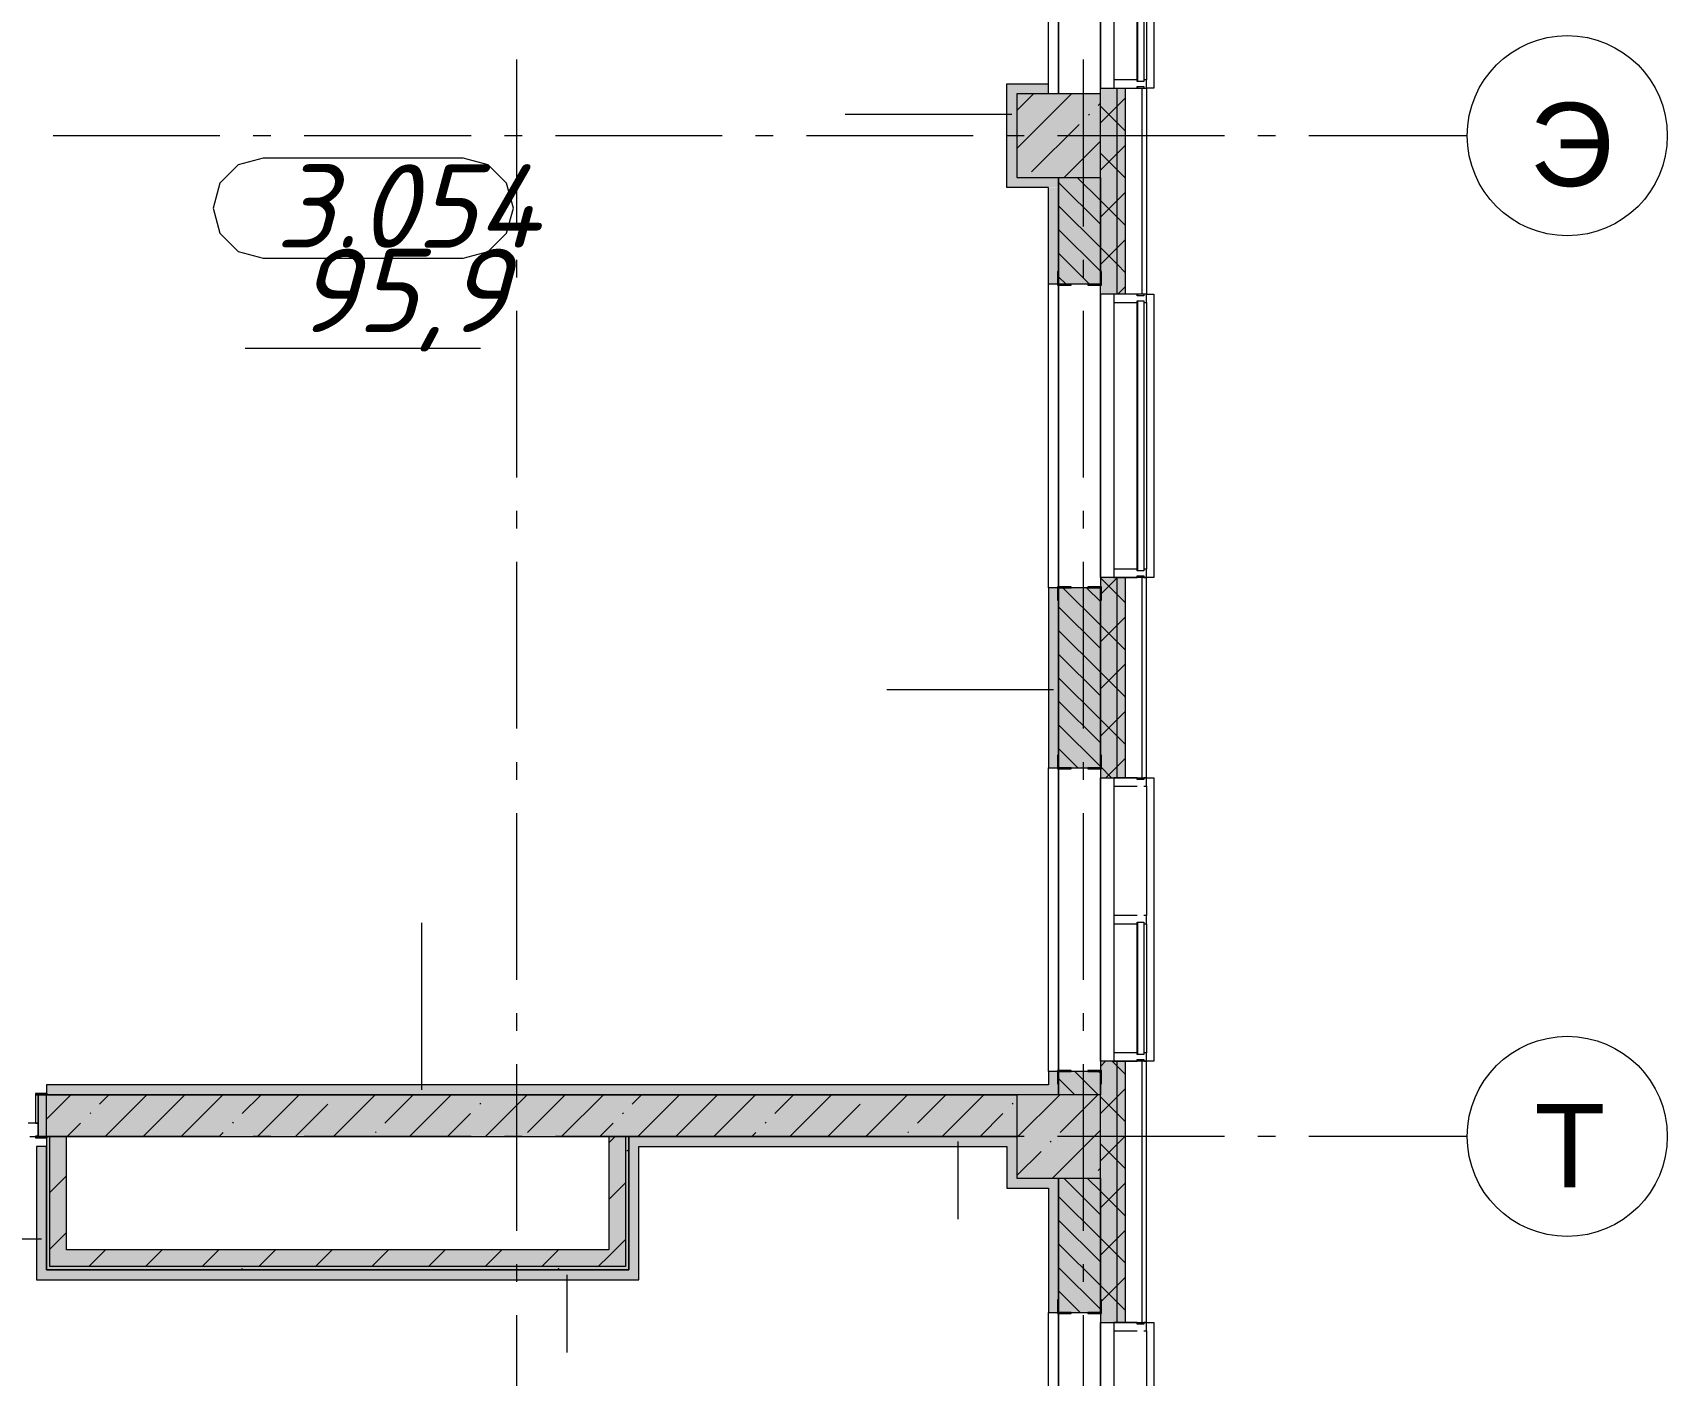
# Model space of a CAD drawing. Header units: millimetres. Extents: x -537608 to 253996, y -217170 to 186033.
# Drawn here: x -297379 to -287576, y 124389 to 132439 of the extents above; entities that cross this region are included whole.
import ezdxf

# ---------------------------------------------------------------- set-up
doc = ezdxf.new("R2010")
doc.units = ezdxf.units.MM
doc.layers.add('PDF _Геометрия', color=7, linetype='Continuous')
doc.layers.add('PDF _Текст', color=7, linetype='Continuous')
doc.layers.add('PDF _Сплошная заливка', color=7, linetype='Continuous', true_color=0xffffff)
doc.styles.add('PDF ArialMT', font='arial.ttf')
doc.styles.add('PDF ISOCPEUR Italic', font='isocpeui.ttf')

msp = doc.modelspace()

# ---------------------------------------------------------------- hatches: boundary and pattern name
at = {"layer": 'PDF _Сплошная заливка', "transparency": 33554559}
h = msp.add_hatch(color=256, dxfattribs=at)
h.paths.add_polyline_path([(-290880.9044, 102821.2653), (-290876.1851, 102821.2653), (-290876.1851, 105371.2644), (-290976.1855, 105371.2644), (-290976.1855, 102821.2653)], flags=0)
h.paths.add_polyline_path([(-290876.1851, 107071.2645), (-290876.1851, 108346.2629), (-290976.1855, 108346.2629), (-290976.1855, 107071.2645), (-290880.9044, 107071.2645)], flags=0)
h.paths.add_polyline_path([(-290880.9044, 110046.263), (-290876.1851, 110046.263), (-290876.1851, 111246.2633), (-290976.1855, 111246.2633), (-290976.1855, 110046.263)], flags=0)
h.paths.add_polyline_path([(-290976.1855, 112946.2634), (-290876.1851, 112946.2634), (-290876.1851, 114106.2618), (-290976.1855, 114106.2618), (-290976.1855, 113815.6067)], flags=0)
h.paths.add_polyline_path([(-290876.1851, 115806.2619), (-290876.1851, 117006.2623), (-290976.1855, 117006.2623), (-290976.1855, 115806.2619), (-290880.9044, 115806.2619)], flags=0)
h.paths.add_polyline_path([(-290976.1855, 118706.2601), (-290876.1851, 118706.2601), (-290876.1851, 120106.2612), (-290976.1855, 120106.2612), (-290976.1855, 119479.1985)], flags=0)
h.paths.add_polyline_path([(-290976.1855, 121806.2613), (-290876.1851, 121806.2613), (-290876.1851, 123006.2594), (-290976.1855, 123006.2594), (-290976.1855, 122310.9954)], flags=0)
h.paths.add_polyline_path([(-290876.1851, 124706.2596), (-290876.1851, 126271.2592), (-290976.1855, 126271.2592), (-290976.1855, 124706.2596), (-290880.9044, 124706.2596)], flags=0)
h.paths.add_polyline_path([(-290976.1855, 127971.2598), (-290876.1851, 127974.5862), (-290876.1851, 129171.2591), (-290976.1855, 129171.2591), (-290976.1855, 127974.5862)], flags=0)
h.paths.add_polyline_path([(-290976.1855, 130871.2595), (-290876.1851, 130871.2595), (-290876.1851, 132106.259), (-290976.1855, 132106.259), (-290976.1855, 131514.331)], flags=0)
h.paths.add_polyline_path([(-290876.1851, 133806.2593), (-290876.1851, 134971.259), (-290976.1855, 134971.259), (-290976.1855, 133806.2593), (-290880.9044, 133806.2593)], flags=0)
h.paths.add_polyline_path([(-290876.1851, 136671.2578), (-290876.1851, 141171.2584), (-290976.1855, 141171.2584), (-290976.1855, 136671.2578), (-290880.9044, 136671.2578)], flags=0)
h = msp.add_hatch(color=256, dxfattribs=at)
h.paths.add_polyline_path([(-290876.1851, 102921.2636), (-290826.1849, 102921.2636), (-290826.1849, 105371.2644), (-290876.1851, 105371.2644), (-290876.1851, 103904.3215)], flags=0)
h.paths.add_polyline_path([(-290826.1849, 107071.2645), (-290826.1849, 108346.2629), (-290876.1851, 108346.2629), (-290876.1851, 107071.2645)], flags=0)
h.paths.add_polyline_path([(-290826.1849, 110046.263), (-290826.1849, 111246.2633), (-290876.1851, 111246.2633), (-290876.1851, 110046.263)], flags=0)
h.paths.add_polyline_path([(-290826.1849, 112946.2634), (-290826.1849, 114106.2618), (-290876.1851, 114106.2618), (-290876.1851, 112946.2634)], flags=0)
h.paths.add_polyline_path([(-290826.1849, 115806.2619), (-290826.1849, 117006.2623), (-290876.1851, 117006.2623), (-290876.1851, 115806.2619)], flags=0)
h.paths.add_polyline_path([(-290826.1849, 118706.2601), (-290826.1849, 120106.2612), (-290876.1851, 120106.2612), (-290876.1851, 118706.2601)], flags=0)
h.paths.add_polyline_path([(-290826.1849, 121806.2613), (-290826.1849, 123006.2594), (-290876.1851, 123006.2594), (-290876.1851, 121806.2613)], flags=0)
h.paths.add_polyline_path([(-290876.1851, 124706.2596), (-290826.1849, 124706.2596), (-290826.1849, 126271.2592), (-290876.1851, 126271.2592), (-290876.1851, 125142.7902)], flags=0)
h.paths.add_polyline_path([(-290876.1851, 127971.2598), (-290826.1849, 127974.5862), (-290826.1849, 129171.2591), (-290876.1851, 129171.2591), (-290876.1851, 127974.5862)], flags=0)
h.paths.add_polyline_path([(-290876.1851, 130871.2595), (-290826.1849, 130871.2595), (-290826.1849, 132106.259), (-290876.1851, 132106.259)], flags=0)
h.paths.add_polyline_path([(-290876.1851, 133806.2593), (-290826.1849, 133806.2593), (-290826.1849, 134971.259), (-290876.1851, 134971.259)], flags=0)
h.paths.add_polyline_path([(-290876.1851, 136671.2578), (-290826.1849, 136671.2578), (-290826.1849, 141221.257), (-290876.1851, 141221.257), (-290876.1851, 137885.8726)], flags=0)
h = msp.add_hatch(color=256, dxfattribs=at)
h.paths.add_polyline_path([(-290976.1855, 103371.2653), (-290976.1855, 105311.2637), (-291226.1778, 105311.2637), (-291226.1778, 103371.2653)], flags=0)
h.paths.add_polyline_path([(-290976.1855, 107131.263), (-290976.1855, 107271.2631), (-291226.1778, 107271.2631), (-291226.1778, 107131.263)], flags=0)
h.paths.add_polyline_path([(-290976.1855, 107771.2629), (-290976.1855, 108286.2644), (-291226.1778, 108286.2644), (-291226.1778, 107771.2629), (-291152.9774, 107771.2629)], flags=0)
h.paths.add_polyline_path([(-290976.1855, 110106.2637), (-290976.1855, 110571.2628), (-291226.1778, 110571.2628), (-291226.1778, 110106.2637)], flags=0)
h.paths.add_polyline_path([(-290976.1855, 111071.2626), (-290976.1855, 111186.2627), (-291226.1778, 111186.2627), (-291226.1778, 111071.2626), (-291018.7709, 111071.2626)], flags=0)
h.paths.add_polyline_path([(-291226.1778, 113006.2619), (-290976.1855, 113006.2619), (-290976.1855, 114046.2633), (-291226.1778, 114046.2633), (-291226.1778, 113815.6067)], flags=0)
h.paths.add_polyline_path([(-290976.1855, 115866.2626), (-290978.657, 115871.2617), (-291226.1778, 115871.2617), (-291226.1778, 115866.2626)], flags=0)
h.paths.add_polyline_path([(-290976.1855, 116371.2615), (-290976.1855, 116946.2616), (-291226.1778, 116946.2616), (-291226.1778, 116371.2615)], flags=0)
h.paths.add_polyline_path([(-291226.1778, 118766.2608), (-290976.1855, 118766.2608), (-290976.1855, 119571.2609), (-291226.1778, 119571.2609), (-291226.1778, 119479.1985)], flags=0)
h.paths.add_polyline_path([(-291226.1778, 121866.2598), (-290976.1855, 121866.2598), (-290976.1855, 122946.261), (-291226.1778, 122946.261), (-291226.1778, 122310.9954)], flags=0)
h.paths.add_polyline_path([(-290976.1855, 124766.2602), (-290976.1855, 125571.2603), (-291226.1778, 125571.2603), (-291226.1778, 124766.2602)], flags=0)
h.paths.add_polyline_path([(-291026.1856, 126071.2601), (-290976.1855, 126071.2601), (-290976.1855, 126211.2607), (-291226.1778, 126211.2607), (-291226.1778, 126071.2601)], flags=0)
h.paths.add_polyline_path([(-291226.1778, 128031.2594), (-290976.1855, 128031.2594), (-290976.1855, 129111.2595), (-291226.1778, 129111.2595)], flags=0)
h.paths.add_polyline_path([(-291226.1778, 130931.259), (-290976.1855, 130931.259), (-290976.1855, 131571.2584), (-291226.1778, 131571.2584), (-291226.1778, 131511.2593)], flags=0)
h.paths.add_polyline_path([(-290976.1855, 133866.2589), (-290976.1855, 134911.2579), (-291226.1778, 134911.2579), (-291226.1778, 133866.2589)], flags=0)
h.paths.add_polyline_path([(-291226.1778, 136731.2582), (-290976.1855, 136731.2582), (-290976.1855, 136921.2575), (-291226.1778, 136921.2575), (-291226.1778, 136861.2584)], flags=0)
at = {"layer": 'PDF _Сплошная заливка', "true_color": 0xff7d7d, "transparency": 33554559}
for points in [[(-291286.1849, 132071.2587), (-291286.1849, 132131.2591), (-291536.1773, 132131.2591), (-291536.1773, 132071.2587), (-291476.1788, 132071.2587)], [(-291476.1788, 131511.2593), (-291226.1778, 131514.331), (-291226.1778, 131571.2584), (-291476.1788, 131571.2584), (-291476.1788, 131514.331)], [(-291536.1773, 125760.9134), (-291476.1788, 125760.9134), (-291476.1788, 125820.912), (-293744.0742, 125820.912), (-293744.0742, 125760.9134), (-291715.7767, 125760.9134)], [(-291286.1849, 125511.2597), (-291226.1778, 125511.2597), (-291226.1778, 125571.2603), (-291476.1788, 125571.2603), (-291476.1788, 125511.2597)], [(-293744.0742, 124960.913), (-293744.0742, 125020.9127), (-297296.1805, 125020.9127), (-297296.1805, 124960.913), (-295055.2487, 124960.913)]]:
    msp.add_hatch(color=11, dxfattribs=at).paths.add_polyline_path(points)
at = {"layer": 'PDF _Сплошная заливка', "transparency": 33554559}
h = msp.add_hatch(color=256, dxfattribs=at)
h.paths.add_polyline_path([(-291476.1788, 125820.912), (-291476.1788, 126070.9124), (-297296.1805, 126070.9124), (-297296.1805, 125820.912), (-291715.7767, 125820.912)], flags=0)
h.paths.add_polyline_path([(-298446.1763, 125820.912), (-298446.1763, 126070.9124), (-299926.1769, 126070.9124), (-299926.1769, 125820.912), (-298451.1798, 125820.912)], flags=0)
at = {"layer": 'PDF _Сплошная заливка', "true_color": 0xff7d7d, "transparency": 33554559}
h = msp.add_hatch(color=11, dxfattribs=at)
h.paths.add_polyline_path([(-291715.7767, 126071.2601), (-291286.1849, 126071.2601), (-291286.1849, 126131.2596), (-297296.1805, 126131.2596), (-297296.1805, 126078.9122), (-297291.1771, 126078.9122), (-297291.1771, 126071.2601), (-295055.2487, 126071.2601)], flags=0)
h.paths.add_polyline_path([(-299422.5666, 126071.2601), (-298451.1798, 126071.5873), (-298451.1798, 126078.9122), (-298446.1763, 126078.9122), (-298446.1763, 126131.2596), (-299422.5666, 126131.2596)], flags=0)
at = {"layer": 'PDF _Сплошная заливка', "transparency": 33554559}
for points in [[(-291476.1788, 125571.2603), (-290976.1855, 125571.2603), (-290976.1855, 126071.2601), (-291476.1788, 126071.2601), (-291476.1788, 125850.7401)], [(-297296.1805, 125040.9125), (-297276.1839, 125040.9125), (-297276.1839, 125821.2602), (-297291.1771, 125820.912), (-297291.1771, 125812.9121), (-297296.1805, 125812.9121), (-297296.1805, 125140.9129)], [(-293924.0697, 125040.9125), (-293924.0697, 125140.9129), (-297276.1839, 125140.9129), (-297276.1839, 125040.9125), (-295055.2487, 125040.9125)], [(-293924.0697, 125020.9127), (-293824.0693, 125020.9127), (-293824.0693, 125040.9125), (-297296.1805, 125040.9125), (-297296.1805, 125020.9127), (-295055.2487, 125020.9127)]]:
    msp.add_hatch(color=256, dxfattribs=at).paths.add_polyline_path(points)

# ---------------------------------------------------------------- linework, layer by layer
at = {"layer": 'PDF _Геометрия', "lineweight": 9}
for p, q in [((-291286.1849, 132131.2591), (-291286.1849, 133866.2589)), ((-291226.1778, 132071.2587), (-291226.1778, 133860.2581)), ((-291226.1778, 133860.2581), (-291226.1778, 132071.2587)), ((-290976.1855, 133806.2593), (-290976.1855, 132106.259)), ((-290976.1855, 132106.259), (-290976.1855, 133806.2593)), ((-290896.1817, 132931.259), (-290896.1817, 132156.2592)), ((-290716.1776, 132931.259), (-290716.1776, 132156.2592)), ((-290699.1778, 132931.259), (-290699.1778, 132156.2592)), ((-290756.1795, 132156.2592), (-290896.1817, 132156.2592)), ((-290896.1817, 132156.2592), (-290896.1817, 132106.259)), ((-290756.1795, 132146.2589), (-290756.1795, 132156.2592)), ((-290716.1776, 132146.2589), (-290756.1795, 132146.2589)), ((-290699.1778, 132156.2592), (-290716.1776, 132156.2592)), ((-290716.1776, 132156.2592), (-290716.1776, 132146.2589)), ((-290699.1778, 132106.259), (-290699.1778, 132156.2592)), ((-291536.1773, 132071.2587), (-291536.1773, 132131.2591)), ((-291536.1773, 132131.2591), (-291286.1849, 132131.2591)), ((-291536.1773, 131511.2593), (-291536.1773, 132071.2587)), ((-291476.1788, 131744.7175), (-291149.6446, 132071.2587)), ((-291476.1788, 131972.8168), (-291377.7372, 132071.2587)), ((-290976.1855, 132071.2587), (-291476.1788, 132071.2587)), ((-291476.1788, 132071.2587), (-291476.1788, 131571.2584)), ((-291286.1849, 132071.2587), (-291286.1849, 132131.2591)), ((-290976.1855, 132071.2587), (-290976.1855, 132106.259)), ((-290976.1855, 132106.259), (-290876.1851, 132106.259)), ((-290976.1855, 131571.2584), (-290976.1855, 132071.2587)), ((-290896.1817, 132106.259), (-290756.1795, 132106.259)), ((-290876.1851, 130871.2595), (-290876.1851, 132106.259)), ((-290876.1851, 132106.259), (-290826.1849, 132106.259)), ((-290876.1851, 131998.0377), (-290826.1849, 132048.0379)), ((-290826.1849, 130871.2595), (-290826.1849, 132106.259)), ((-290826.1849, 132106.259), (-290726.1845, 132106.259)), ((-290756.1795, 132106.259), (-290756.1795, 132116.2583)), ((-290756.1795, 132116.2583), (-290716.1776, 132116.2583)), ((-290726.1845, 130871.2595), (-290726.1845, 132106.259)), ((-290726.1845, 132106.259), (-290699.1778, 132106.259)), ((-290716.1776, 132116.2583), (-290716.1776, 132106.259)), ((-290716.1776, 132106.259), (-290699.1778, 132106.259)), ((-290699.1778, 132106.259), (-290699.1778, 130871.2595)), ((-291506.1823, 131947.3905), (-292506.1776, 131947.3905)), ((-291046.9143, 131945.8886), (-291042.1692, 131950.6309)), ((-290989.8869, 132002.9138), (-290976.1855, 132016.62)), ((-290876.1851, 131898.4556), (-290976.1855, 131998.456)), ((-290976.1855, 131898.038), (-290876.1851, 131998.0377)), ((-291389.0617, 131603.7413), (-291103.9331, 131888.8646)), ((-290826.1849, 131848.4569), (-290876.1851, 131898.4556)), ((-291193.4443, 131571.2584), (-290976.1855, 131788.522)), ((-290876.1851, 131715.1952), (-290826.1849, 131765.1955)), ((-290876.1851, 131615.614), (-290976.1855, 131715.6144)), ((-290976.1855, 131615.1948), (-290876.1851, 131715.1952)), ((-291476.1788, 131571.2584), (-290976.1855, 131571.2584)), ((-291226.1778, 131511.2593), (-291226.1778, 131571.2584)), ((-291226.1778, 131571.2584), (-291226.1778, 131511.2593)), ((-290976.1855, 131432.7712), (-291114.6721, 131571.2584)), ((-290976.1855, 130871.2595), (-290976.1855, 131571.2584)), ((-290976.1855, 131571.2584), (-290976.1855, 130931.259)), ((-290826.1849, 131565.6139), (-290876.1851, 131615.614)), ((-291476.1788, 131511.2593), (-291536.1773, 131511.2593)), ((-291286.1849, 131511.2593), (-291476.1788, 131511.2593)), ((-291286.1849, 130931.259), (-291286.1849, 131511.2593)), ((-290976.1855, 131291.3499), (-291226.1778, 131541.3495)), ((-291226.1778, 130931.259), (-291226.1778, 131511.2593)), ((-291226.1778, 131511.2593), (-291226.1778, 130931.259)), ((-290876.1851, 131432.3522), (-290826.1849, 131482.3524)), ((-290976.1855, 131149.9289), (-291226.1778, 131399.929)), ((-290876.1851, 131332.7709), (-290976.1855, 131432.7712)), ((-290976.1855, 131332.3532), (-290876.1851, 131432.3522)), ((-290976.1855, 131008.507), (-291226.1778, 131258.5064)), ((-290826.1849, 131282.7715), (-290876.1851, 131332.7709)), ((-290876.1851, 131149.5099), (-290826.1849, 131199.51)), ((-291040.3521, 130931.259), (-291226.1778, 131117.0853)), ((-290876.1851, 131049.9285), (-290976.1855, 131149.9289)), ((-290976.1855, 131049.5094), (-290876.1851, 131149.5099)), ((-291181.7753, 130931.259), (-291226.1778, 130975.6648)), ((-290826.1849, 130999.9283), (-290876.1851, 131049.9285)), ((-291226.1778, 130931.259), (-291286.1849, 130931.259)), ((-291286.1849, 129111.2595), (-291286.1849, 130931.259)), ((-290976.1855, 130931.259), (-291226.1778, 130931.259)), ((-291226.1778, 129117.2587), (-291226.1778, 130925.2596)), ((-291226.1778, 130925.2596), (-291226.1778, 129117.2587)), ((-290976.1855, 130871.2595), (-290976.1855, 129171.2591)), ((-290976.1855, 129171.2591), (-290976.1855, 130871.2595)), ((-290876.1851, 130871.2595), (-290976.1855, 130871.2595)), ((-290756.1795, 130871.2595), (-290896.1817, 130871.2595)), ((-290896.1817, 130871.2595), (-290896.1817, 130821.2593)), ((-290826.1849, 130871.2595), (-290876.1851, 130871.2595)), ((-290871.5864, 130871.2595), (-290826.1849, 130916.6668)), ((-290726.1845, 130871.2595), (-290826.1849, 130871.2595)), ((-290756.1795, 130861.2584), (-290756.1795, 130871.2595)), ((-290699.1778, 130871.2595), (-290726.1845, 130871.2595)), ((-290716.1776, 130871.2595), (-290716.1776, 130861.2584)), ((-290699.1778, 130871.2595), (-290716.1776, 130871.2595)), ((-290699.1778, 130821.2593), (-290699.1778, 130871.2595)), ((-290896.1817, 130821.2593), (-290756.1795, 130821.2593)), ((-290896.1817, 130821.2593), (-290896.1817, 129221.2593)), ((-290716.1776, 130861.2584), (-290756.1795, 130861.2584)), ((-290756.1795, 130821.2593), (-290756.1795, 130831.2595)), ((-290756.1795, 130831.2595), (-290716.1776, 130831.2595)), ((-290716.1776, 130831.2595), (-290716.1776, 130821.2593)), ((-290716.1776, 130821.2593), (-290699.1778, 130821.2593)), ((-290716.1776, 130821.2593), (-290716.1776, 129221.2593)), ((-290699.1778, 130821.2593), (-290699.1778, 129221.2593)), ((-290756.1795, 129221.2593), (-290896.1817, 129221.2593)), ((-290896.1817, 129221.2593), (-290896.1817, 129171.2591)), ((-290756.1795, 129211.2588), (-290756.1795, 129221.2593)), ((-290716.1776, 129211.2588), (-290756.1795, 129211.2588)), ((-290699.1778, 129221.2593), (-290716.1776, 129221.2593)), ((-290716.1776, 129221.2593), (-290716.1776, 129211.2588)), ((-290699.1778, 129171.2591), (-290699.1778, 129221.2593)), ((-291226.1778, 129111.2595), (-291286.1849, 129111.2595)), ((-291286.1849, 129111.2595), (-291286.1849, 128031.2594)), ((-290976.1855, 129111.2595), (-291226.1778, 129111.2595)), ((-291226.1778, 129111.2595), (-291226.1778, 128031.2594)), ((-291226.1778, 128031.2594), (-291226.1778, 129111.2595)), ((-290976.1855, 128887.1865), (-291200.2563, 129111.2595)), ((-290976.1855, 129028.6087), (-291058.8331, 129111.2595)), ((-290976.1855, 129171.2591), (-290976.1855, 127971.2598)), ((-290876.1851, 129171.2591), (-290976.1855, 129171.2591)), ((-290876.1851, 129070.0288), (-290976.1855, 129170.0292)), ((-290976.1855, 129069.6111), (-290876.1851, 129169.611)), ((-290976.1855, 128031.2594), (-290976.1855, 129111.2595)), ((-290896.1817, 129171.2591), (-290756.1795, 129171.2591)), ((-290876.1851, 129169.611), (-290874.5316, 129171.2591)), ((-290826.1849, 129171.2591), (-290876.1851, 129171.2591)), ((-290876.1851, 127971.2598), (-290876.1851, 129171.2591)), ((-290726.1845, 129171.2591), (-290826.1849, 129171.2591)), ((-290826.1849, 127971.2598), (-290826.1849, 129171.2591)), ((-290756.1795, 129171.2591), (-290756.1795, 129181.259)), ((-290756.1795, 129181.259), (-290716.1776, 129181.259)), ((-290699.1778, 129171.2591), (-290726.1845, 129171.2591)), ((-290726.1845, 127971.2598), (-290726.1845, 129171.2591)), ((-290716.1776, 129181.259), (-290716.1776, 129171.2591)), ((-290716.1776, 129171.2591), (-290699.1778, 129171.2591)), ((-290699.1778, 127971.2598), (-290699.1778, 129171.2591)), ((-290826.1849, 129020.0287), (-290876.1851, 129070.0288)), ((-290976.1855, 128745.7661), (-291226.1778, 128995.7654)), ((-290876.1851, 128886.7689), (-290826.1849, 128936.768)), ((-290976.1855, 128604.3444), (-291226.1778, 128854.3443)), ((-290876.1851, 128787.1872), (-290976.1855, 128887.1865)), ((-290976.1855, 128786.7685), (-290876.1851, 128886.7689)), ((-290976.1855, 128462.9234), (-291226.1778, 128712.9227)), ((-290826.1849, 128737.1871), (-290876.1851, 128787.1872)), ((-290876.1851, 128603.9257), (-290826.1849, 128653.9259)), ((-290976.1855, 128321.5018), (-291226.1778, 128571.5011)), ((-290876.1851, 128504.3441), (-290976.1855, 128604.3444)), ((-290976.1855, 128503.9264), (-290876.1851, 128603.9257)), ((-291256.1814, 128499.2227), (-292256.1852, 128499.2227)), ((-290976.1855, 128180.0802), (-291226.1778, 128430.0801)), ((-290826.1849, 128454.3438), (-290876.1851, 128504.3441)), ((-290876.1851, 128221.5019), (-290976.1855, 128321.5018)), ((-290976.1855, 128221.0827), (-290876.1851, 128321.0841)), ((-290876.1851, 128321.0841), (-290826.1849, 128371.0827)), ((-290976.1855, 128038.6591), (-291226.1778, 128288.6596)), ((-290826.1849, 128171.5017), (-290876.1851, 128221.5019)), ((-291110.2025, 128031.2594), (-291226.1778, 128147.238)), ((-291286.1849, 128031.2594), (-291226.1778, 128031.2594)), ((-291286.1849, 126211.2607), (-291286.1849, 128031.2594)), ((-291226.1778, 128031.2594), (-290976.1855, 128031.2594)), ((-291226.1778, 126217.2594), (-291226.1778, 128025.2592)), ((-291226.1778, 128025.2592), (-291226.1778, 126217.2594)), ((-290908.7808, 127971.2598), (-290976.1855, 128038.6591)), ((-290943.1591, 127971.2598), (-290876.1851, 128038.2404)), ((-290876.1851, 128038.2404), (-290826.1849, 128088.2406)), ((-290976.1855, 127971.2598), (-290876.1851, 127971.2598)), ((-290976.1855, 126271.2592), (-290976.1855, 127971.2598)), ((-290976.1855, 127971.2598), (-290976.1855, 126271.2592)), ((-290756.1795, 127971.2598), (-290896.1817, 127971.2598)), ((-290896.1817, 127971.2598), (-290896.1817, 127921.2597)), ((-290876.1851, 127971.2598), (-290826.1849, 127971.2598)), ((-290826.1849, 127971.2598), (-290726.1845, 127971.2598)), ((-290756.1795, 127961.2594), (-290756.1795, 127971.2598)), ((-290716.1776, 127961.2594), (-290756.1795, 127961.2594)), ((-290726.1845, 127971.2598), (-290699.1778, 127971.2598)), ((-290699.1778, 127971.2598), (-290716.1776, 127971.2598)), ((-290716.1776, 127971.2598), (-290716.1776, 127961.2594)), ((-290699.1778, 127921.2597), (-290699.1778, 127971.2598)), ((-290896.1817, 127921.2597), (-290756.1795, 127921.2597)), ((-290896.1817, 127921.2597), (-290896.1817, 127146.2599)), ((-290716.1776, 127921.2597), (-290699.1778, 127921.2597)), ((-290699.1778, 127921.2597), (-290699.1778, 127146.2599)), ((-290756.1795, 127146.2599), (-290896.1817, 127146.2599)), ((-290896.1817, 127146.2599), (-290896.1817, 127096.2597)), ((-290699.1778, 127146.2599), (-290716.1776, 127146.2599)), ((-290699.1778, 127096.2597), (-290699.1778, 127146.2599)), ((-295045.7671, 126101.2593), (-295045.7671, 127101.26)), ((-290896.1817, 127096.2597), (-290896.1817, 126321.2605)), ((-290896.1817, 127096.2597), (-290756.1795, 127096.2597)), ((-290756.1795, 127096.2597), (-290756.1795, 127106.2591)), ((-290756.1795, 127106.2591), (-290716.1776, 127106.2591)), ((-290716.1776, 127106.2591), (-290716.1776, 127096.2597)), ((-290716.1776, 127096.2597), (-290716.1776, 126321.2605)), ((-290716.1776, 127096.2597), (-290699.1778, 127096.2597)), ((-290699.1778, 127096.2597), (-290699.1778, 126321.2605)), ((-290976.1855, 126241.1841), (-290946.1044, 126271.2592)), ((-290876.1851, 126271.2592), (-290976.1855, 126271.2592)), ((-290976.1855, 126271.2592), (-290976.1855, 126071.2601)), ((-290876.1851, 126241.6034), (-290905.8356, 126271.2592)), ((-290756.1795, 126321.2605), (-290896.1817, 126321.2605)), ((-290896.1817, 126321.2605), (-290896.1817, 126271.2592)), ((-290896.1817, 126271.2592), (-290756.1795, 126271.2592)), ((-290876.1851, 124706.2596), (-290876.1851, 126271.2592)), ((-290826.1849, 126271.2592), (-290876.1851, 126271.2592)), ((-290826.1849, 124706.2596), (-290826.1849, 126271.2592)), ((-290726.1845, 126271.2592), (-290826.1849, 126271.2592)), ((-290756.1795, 126311.2595), (-290756.1795, 126321.2605)), ((-290716.1776, 126311.2595), (-290756.1795, 126311.2595)), ((-290756.1795, 126271.2592), (-290756.1795, 126281.2602)), ((-290756.1795, 126281.2602), (-290716.1776, 126281.2602)), ((-290726.1845, 124706.2596), (-290726.1845, 126271.2592)), ((-290699.1778, 126271.2592), (-290726.1845, 126271.2592)), ((-290699.1778, 126321.2605), (-290716.1776, 126321.2605)), ((-290716.1776, 126321.2605), (-290716.1776, 126311.2595)), ((-290716.1776, 126281.2602), (-290716.1776, 126271.2592)), ((-290716.1776, 126271.2592), (-290699.1778, 126271.2592)), ((-290699.1778, 126271.2592), (-290699.1778, 126321.2605)), ((-290699.1778, 124706.2596), (-290699.1778, 126271.2592)), ((-291226.1778, 126211.2607), (-291286.1849, 126211.2607)), ((-291286.1849, 126211.2607), (-291286.1849, 126131.2596)), ((-290976.1855, 126211.2607), (-291226.1778, 126211.2607)), ((-291226.1778, 126211.2607), (-291226.1778, 126071.2601)), ((-291226.1778, 126071.2601), (-291226.1778, 126211.2607)), ((-291130.1044, 126071.2601), (-291226.1778, 126167.3389)), ((-290988.6812, 126071.2601), (-291128.6835, 126211.2607)), ((-290976.1855, 126200.1821), (-290987.2603, 126211.2607)), ((-290976.1855, 126071.2601), (-290976.1855, 126211.2607)), ((-290826.1849, 126191.6021), (-290876.1851, 126241.6034)), ((-297361.1825, 126078.9122), (-297361.1825, 126070.9124)), ((-297291.1771, 126078.9122), (-297361.1825, 126078.9122)), ((-297361.1825, 126070.9124), (-297361.1825, 125900.912)), ((-297346.1807, 126070.9124), (-297361.1825, 126070.9124)), ((-297361.1825, 126070.9124), (-297291.1771, 126070.9124)), ((-297346.1807, 126070.9124), (-297346.1807, 125820.912)), ((-297296.1805, 126070.9124), (-297346.1807, 126070.9124)), ((-297346.1807, 125900.912), (-297346.1807, 126070.9124)), ((-291286.1849, 126131.2596), (-297296.1805, 126131.2596)), ((-297296.1805, 126131.2596), (-297296.1805, 126078.9122)), ((-297296.1805, 125924.7193), (-297149.9864, 126070.9124)), ((-297296.1805, 125820.912), (-297296.1805, 126070.9124)), ((-297291.1771, 126070.9124), (-297291.1771, 126078.9122)), ((-297291.1771, 126071.2601), (-291476.1788, 126071.2601)), ((-291476.1788, 126070.9124), (-297291.1771, 126070.9124)), ((-296977.4745, 126015.3285), (-296921.8853, 126070.9124)), ((-296943.7937, 125820.912), (-296693.7927, 126070.9124)), ((-296715.6926, 125820.912), (-296465.6916, 126070.9124)), ((-296487.5915, 125820.912), (-296237.5905, 126070.9124)), ((-296122.1061, 125958.3043), (-296009.498, 126070.9124)), ((-296031.3978, 125820.912), (-295781.3969, 126070.9124)), ((-295575.1956, 125820.912), (-295325.2032, 126070.9124)), ((-295266.7376, 125901.279), (-295097.1021, 126070.9124)), ((-295119.002, 125820.912), (-294869.001, 126070.9124)), ((-294662.8083, 125820.912), (-294412.8074, 126070.9124)), ((-294411.3606, 125844.2554), (-294184.7063, 126070.9124)), ((-294206.6061, 125820.912), (-293956.6051, 126070.9124)), ((-293784.0933, 126015.3285), (-293728.5126, 126070.9124)), ((-293750.4125, 125820.912), (-293500.4116, 126070.9124)), ((-293522.3113, 125820.912), (-293272.3104, 126070.9124)), ((-293294.2189, 125820.912), (-293044.2179, 126070.9124)), ((-292928.7249, 125958.3043), (-292816.1168, 126070.9124)), ((-292838.0166, 125820.912), (-292588.0156, 126070.9124)), ((-292381.823, 125820.912), (-292131.8221, 126070.9124)), ((-292073.3564, 125901.279), (-291903.7209, 126070.9124)), ((-291925.6208, 125820.912), (-291675.6198, 126070.9124)), ((-291476.1788, 125814.1581), (-291219.0817, 126071.2601)), ((-290976.1855, 126071.2601), (-291476.1788, 126071.2601)), ((-291476.1788, 126071.2601), (-291476.1788, 125571.2603)), ((-291217.988, 125844.2554), (-290990.9806, 126071.2601)), ((-290976.1855, 125571.2603), (-290976.1855, 126071.2601)), ((-290876.1851, 126058.3424), (-290826.1849, 126108.3415)), ((-297034.4933, 125958.3043), (-297029.7568, 125963.0456)), ((-295803.2967, 125820.912), (-295608.8851, 126015.3285)), ((-294696.4891, 126015.3285), (-294691.744, 126020.0704)), ((-293841.1207, 125958.3043), (-293836.3756, 125963.0456)), ((-292609.9155, 125820.912), (-292415.5038, 126015.3285)), ((-291503.1079, 126015.3285), (-291498.3715, 126020.0704)), ((-290876.1851, 125958.7607), (-290976.1855, 126058.7595)), ((-290976.1855, 125958.342), (-290876.1851, 126058.3424)), ((-297346.1807, 125900.912), (-297406.1792, 125900.912)), ((-297361.1825, 125900.912), (-297346.1807, 125900.912)), ((-297346.1807, 125820.912), (-297346.1807, 125900.912)), ((-297171.8862, 125820.912), (-297091.5208, 125901.279)), ((-296179.1249, 125901.279), (-296174.3884, 125906.0203)), ((-294890.9008, 125820.912), (-294753.508, 125958.3043)), ((-293978.5136, 125820.912), (-293898.1396, 125901.279)), ((-292985.7523, 125901.279), (-292981.0072, 125906.0203)), ((-291697.5283, 125820.912), (-291560.1354, 125958.3043)), ((-290826.1849, 125908.7606), (-290876.1851, 125958.7607)), ((-297396.1809, 125820.912), (-297346.1807, 125820.912)), ((-297361.1825, 125821.9125), (-297361.1825, 125820.912)), ((-297346.1807, 125821.9125), (-297361.1825, 125821.9125)), ((-297361.1825, 125820.912), (-297346.1807, 125820.912)), ((-297361.1825, 125820.912), (-297361.1825, 125812.9121)), ((-297291.1771, 125820.912), (-297361.1825, 125820.912)), ((-297361.1825, 125812.9121), (-297291.1771, 125812.9121)), ((-297346.1807, 125820.912), (-297346.1807, 125821.9125)), ((-297346.1807, 125820.912), (-297296.1805, 125820.912)), ((-297276.1839, 125821.2602), (-297296.1805, 125821.2602)), ((-297296.1805, 125812.9121), (-297296.1805, 125140.9129)), ((-297291.1771, 125820.912), (-293804.0727, 125820.912)), ((-297291.1771, 125812.9121), (-297291.1771, 125820.912)), ((-297176.1835, 125821.2602), (-297276.1839, 125821.2602)), ((-297276.1839, 125140.9129), (-297276.1839, 125821.2602)), ((-297176.1835, 125140.9129), (-297176.1835, 125821.2602)), ((-296259.499, 125820.912), (-296236.1523, 125844.2554)), ((-295323.7565, 125844.2554), (-295319.02, 125848.9967)), ((-293924.0697, 125782.3089), (-293885.4715, 125820.912)), ((-293824.0693, 125820.912), (-293924.0697, 125820.912)), ((-293924.0697, 125820.912), (-293924.0697, 125140.9129)), ((-293804.0727, 125820.912), (-293824.0693, 125820.912)), ((-293824.0693, 125820.912), (-293824.0693, 125040.9125)), ((-293804.0727, 125820.912), (-293804.0727, 125020.9127)), ((-293804.0727, 125020.9127), (-293804.0727, 125820.912)), ((-293804.0727, 125820.912), (-293744.0742, 125820.912)), ((-293744.0742, 125820.912), (-291476.1788, 125820.912)), ((-291476.1788, 125820.912), (-293744.0742, 125820.912)), ((-293066.1178, 125820.912), (-293042.7711, 125844.2554)), ((-292130.3839, 125844.2554), (-292125.6387, 125848.9967)), ((-291830.8391, 125790.9121), (-291830.8391, 125324.7622)), ((-291275.0068, 125787.2306), (-291270.2703, 125791.9714)), ((-291262.8814, 125571.2603), (-290976.1855, 125857.9616)), ((-290876.1851, 125675.9175), (-290976.1855, 125775.9179)), ((-290976.1855, 125675.4988), (-290876.1851, 125775.4992)), ((-290876.1851, 125775.4992), (-290826.1849, 125825.4993)), ((-297296.1805, 125760.9134), (-297356.1791, 125760.9134)), ((-297356.1791, 125760.9134), (-297356.1791, 124960.913)), ((-297296.1805, 125020.9127), (-297296.1805, 125760.9134)), ((-293744.0742, 125020.9127), (-293744.0742, 125760.9134)), ((-293744.0742, 125760.9134), (-291536.1773, 125760.9134)), ((-291536.1773, 125760.9134), (-291536.1773, 125511.2597)), ((-291476.1788, 125586.0603), (-291332.0343, 125730.2053)), ((-290826.1849, 125625.9173), (-290876.1851, 125675.9175)), ((-297276.1839, 125484.9021), (-297176.1835, 125584.9014)), ((-291476.1788, 125571.2603), (-290976.1855, 125571.2603)), ((-291226.1778, 125511.2597), (-291226.1778, 125571.2603)), ((-291226.1778, 125571.2603), (-291226.1778, 125511.2597)), ((-290976.1855, 125351.6537), (-291195.7867, 125571.2603)), ((-290976.1855, 125493.0753), (-291054.3635, 125571.2603)), ((-290989.8869, 125616.1574), (-290976.1855, 125629.8626)), ((-290976.1855, 124766.2602), (-290976.1855, 125571.2603)), ((-290976.1855, 125571.2603), (-290976.1855, 124706.2596)), ((-293924.0697, 125442.8969), (-293824.0693, 125542.8973)), ((-291536.1773, 125511.2597), (-291476.1788, 125511.2597)), ((-291476.1788, 125511.2597), (-291286.1849, 125511.2597)), ((-291286.1849, 125511.2597), (-291286.1849, 124766.2602)), ((-291226.1778, 124766.2602), (-291226.1778, 125511.2597)), ((-291226.1778, 125511.2597), (-291226.1778, 124766.2602)), ((-290876.1851, 125393.0754), (-290976.1855, 125493.0753)), ((-290976.1855, 125392.6572), (-290876.1851, 125492.6576)), ((-290876.1851, 125492.6576), (-290826.1849, 125542.6562)), ((-290976.1855, 125210.2326), (-291226.1778, 125460.233)), ((-290826.1849, 125343.0752), (-290876.1851, 125393.0754)), ((-290976.1855, 125068.8116), (-291226.1778, 125318.8115)), ((-297326.1841, 125204.4503), (-298000.2652, 125204.4503)), ((-297276.1839, 125145.4917), (-297176.1835, 125245.4905)), ((-293924.0697, 125103.486), (-293824.0693, 125203.4863)), ((-290876.1851, 125110.2322), (-290976.1855, 125210.2326)), ((-290976.1855, 125109.8135), (-290876.1851, 125209.8134)), ((-290876.1851, 125209.8134), (-290826.1849, 125259.8135)), ((-297296.1805, 125140.9129), (-297296.1805, 125040.9125)), ((-297276.1839, 125040.9125), (-297276.1839, 125140.9129)), ((-293924.0697, 125140.9129), (-297176.1835, 125140.9129)), ((-297041.3483, 125040.9125), (-296941.348, 125140.9129)), ((-296701.9395, 125040.9125), (-296601.9391, 125140.9129)), ((-296362.5221, 125040.9125), (-296262.5217, 125140.9129)), ((-296023.1133, 125040.9125), (-295923.1129, 125140.9129)), ((-295683.7044, 125040.9125), (-295583.7041, 125140.9129)), ((-295344.2956, 125040.9125), (-295244.2953, 125140.9129)), ((-295004.8782, 125040.9125), (-294904.8779, 125140.9129)), ((-294665.4694, 125040.9125), (-294565.469, 125140.9129)), ((-294326.0606, 125040.9125), (-294226.0602, 125140.9129)), ((-293986.6431, 125040.9125), (-293924.0697, 125103.486)), ((-290976.1855, 124927.3894), (-291226.1778, 125177.3888)), ((-290826.1849, 125060.232), (-290876.1851, 125110.2322)), ((-297296.1805, 125040.9125), (-297296.1805, 125020.9127)), ((-293804.0727, 125020.9127), (-297296.1805, 125020.9127)), ((-297296.1805, 125020.9127), (-293924.0697, 125020.9127)), ((-293924.0697, 125040.9125), (-297276.1839, 125040.9125)), ((-294175.2419, 124990.9123), (-294175.2419, 124524.7634)), ((-293824.0693, 125040.9125), (-293924.0697, 125040.9125)), ((-293924.0697, 125020.9127), (-293824.0693, 125020.9127)), ((-293824.0693, 125020.9127), (-293804.0727, 125020.9127)), ((-293744.0742, 124960.913), (-293744.0742, 125020.9127)), ((-290976.1855, 124785.9683), (-291226.1778, 125035.9688)), ((-297356.1791, 124960.913), (-297296.1805, 124960.913)), ((-297296.1805, 124960.913), (-293744.0742, 124960.913)), ((-291097.8963, 124766.2602), (-291226.1778, 124894.5461)), ((-290876.1851, 124827.389), (-290976.1855, 124927.3894)), ((-290976.1855, 124826.9713), (-290876.1851, 124926.9718)), ((-290876.1851, 124926.9718), (-290826.1849, 124976.9719)), ((-290826.1849, 124777.3889), (-290876.1851, 124827.389)), ((-291286.1849, 122946.261), (-291286.1849, 124766.2602)), ((-291286.1849, 124766.2602), (-291226.1778, 124766.2602)), ((-291226.1778, 124766.2602), (-290976.1855, 124766.2602)), ((-291226.1778, 122952.2591), (-291226.1778, 124760.26)), ((-291226.1778, 124760.26), (-291226.1778, 122952.2591)), ((-290976.1855, 124706.2596), (-290976.1855, 123006.2594)), ((-290976.1855, 123006.2594), (-290976.1855, 124706.2596)), ((-290976.1855, 124706.2596), (-290876.1851, 124706.2596)), ((-290756.1795, 124706.2596), (-290896.1817, 124706.2596)), ((-290896.1817, 124706.2596), (-290896.1817, 124656.2594)), ((-290876.1851, 124706.2596), (-290826.1849, 124706.2596)), ((-290826.1849, 124706.2596), (-290726.1845, 124706.2596)), ((-290756.1795, 124696.2591), (-290756.1795, 124706.2596)), ((-290716.1776, 124696.2591), (-290756.1795, 124696.2591)), ((-290726.1845, 124706.2596), (-290699.1778, 124706.2596)), ((-290699.1778, 124706.2596), (-290716.1776, 124706.2596)), ((-290716.1776, 124706.2596), (-290716.1776, 124696.2591)), ((-290699.1778, 124656.2594), (-290699.1778, 124706.2596)), ((-290896.1817, 124656.2594), (-290756.1795, 124656.2594)), ((-290896.1817, 124656.2594), (-290896.1817, 123881.2607)), ((-290716.1776, 124656.2594), (-290699.1778, 124656.2594)), ((-290699.1778, 124656.2594), (-290699.1778, 123881.2607))]:
    msp.add_line(p, q, dxfattribs=at)
at = {"layer": 'PDF _Геометрия', "color": 253, "lineweight": 9, "true_color": 0xaaaaaa}
for p, q in [((-290656.1791, 133806.2593), (-290656.1791, 132106.259)), ((-290756.1795, 132156.2592), (-290756.1795, 132931.259)), ((-290754.1816, 132941.2585), (-290754.1816, 132146.2589)), ((-294476.1817, 131277.5516), (-294476.1817, 132277.5523)), ((-291076.1773, 131277.5516), (-291076.1773, 132277.5523)), ((-290754.1816, 132116.2583), (-290754.1816, 132106.259)), ((-290656.1791, 132106.259), (-290699.1778, 132106.259)), ((-296255.6753, 131821.2585), (-297255.6706, 131821.2585)), ((-295949.8439, 131821.2585), (-296055.6745, 131821.2585)), ((-294749.8394, 131821.2585), (-295749.8432, 131821.2585)), ((-294444.008, 131821.2585), (-294549.8386, 131821.2585)), ((-293244.012, 131821.2585), (-294244.0072, 131821.2585)), ((-292938.172, 131821.2585), (-293044.0112, 131821.2585)), ((-291738.176, 131821.2585), (-292738.1712, 131821.2585)), ((-291432.3447, 131821.2585), (-291538.1753, 131821.2585)), ((-290232.34, 131821.2585), (-291232.3439, 131821.2585)), ((-289926.5087, 131821.2585), (-290032.3393, 131821.2585)), ((-288776.1856, 131821.2585), (-289726.5079, 131821.2585)), ((-295996.3391, 131686.0512), (-296146.3397, 131645.8585)), ((-294796.3431, 131686.0512), (-295996.3391, 131686.0512)), ((-294646.3426, 131645.8585), (-294796.3431, 131686.0512)), ((-296146.3397, 131645.8585), (-296256.1489, 131536.0514)), ((-294536.5333, 131536.0514), (-294646.3426, 131645.8585)), ((-296256.1489, 131536.0514), (-296296.3403, 131386.0522)), ((-294496.342, 131386.0522), (-294536.5333, 131536.0514)), ((-296296.3403, 131386.0522), (-296256.1489, 131236.0511)), ((-294536.5333, 131236.0511), (-294496.342, 131386.0522)), ((-296256.1489, 131236.0511), (-296146.3397, 131126.2445)), ((-294646.3426, 131126.2445), (-294536.5333, 131236.0511)), ((-296146.3397, 131126.2445), (-295996.3391, 131086.0518)), ((-295996.3391, 131086.0518), (-294796.3431, 131086.0518)), ((-294796.3431, 131086.0518), (-294646.3426, 131126.2445)), ((-294476.1817, 130971.7189), (-294476.1817, 131077.5522)), ((-291076.1773, 130971.7189), (-291076.1773, 131077.5522)), ((-290754.1816, 130871.2595), (-290754.1816, 130861.2584)), ((-290699.1778, 130871.2595), (-290656.1791, 130871.2595)), ((-290656.1791, 130871.2595), (-290656.1791, 129171.2591)), ((-294476.1817, 129771.7189), (-294476.1817, 130771.7182)), ((-291076.1773, 129771.7189), (-291076.1773, 130771.7182)), ((-290756.1795, 129221.2593), (-290756.1795, 130821.2593)), ((-290754.1816, 130831.2595), (-290754.1816, 129211.2588)), ((-296105.3819, 130548.0169), (-294692.4674, 130548.0169)), ((-294476.1817, 129465.8848), (-294476.1817, 129571.719)), ((-291076.1773, 129465.8848), (-291076.1773, 129571.719)), ((-294476.1817, 128265.8867), (-294476.1817, 129265.8857)), ((-291076.1773, 128265.8867), (-291076.1773, 129265.8857)), ((-290754.1816, 129181.259), (-290754.1816, 129171.2591)), ((-290656.1791, 129171.2591), (-290699.1778, 129171.2591)), ((-294476.1817, 127960.0527), (-294476.1817, 128065.8849)), ((-291076.1773, 127960.0527), (-291076.1773, 128065.8849)), ((-290754.1816, 127971.2598), (-290754.1816, 127961.2594)), ((-290699.1778, 127971.2598), (-290656.1791, 127971.2598)), ((-290656.1791, 127971.2598), (-290656.1791, 126271.2592)), ((-294476.1817, 126760.0523), (-294476.1817, 127760.0529)), ((-291076.1773, 126760.0523), (-291076.1773, 127760.0529)), ((-290756.1795, 126321.2605), (-290756.1795, 127096.2597)), ((-290754.1816, 127106.2591), (-290754.1816, 126311.2595)), ((-294476.1817, 126454.2199), (-294476.1817, 126560.0527)), ((-291076.1773, 126454.2199), (-291076.1773, 126560.0527)), ((-290754.1816, 126281.2602), (-290754.1816, 126271.2592)), ((-290656.1791, 126271.2592), (-290699.1778, 126271.2592)), ((-294476.1817, 125254.2191), (-294476.1817, 126254.2191)), ((-291076.1773, 125254.2191), (-291076.1773, 126254.2191)), ((-296255.6753, 125821.2602), (-297255.6706, 125821.2602)), ((-295949.8439, 125821.2602), (-296055.6745, 125821.2602)), ((-294749.8394, 125821.2602), (-295749.8432, 125821.2602)), ((-294444.008, 125821.2602), (-294549.8386, 125821.2602)), ((-293244.012, 125821.2602), (-294244.0072, 125821.2602)), ((-292938.172, 125821.2602), (-293044.0112, 125821.2602)), ((-291738.176, 125821.2602), (-292738.1712, 125821.2602)), ((-291432.3447, 125821.2602), (-291538.1753, 125821.2602)), ((-290232.34, 125821.2602), (-291232.3439, 125821.2602)), ((-289926.5087, 125821.2602), (-290032.3393, 125821.2602)), ((-288776.1856, 125821.2602), (-289726.5079, 125821.2602)), ((-294476.1817, 124948.385), (-294476.1817, 125054.2199)), ((-291076.1773, 124948.385), (-291076.1773, 125054.2199)), ((-294476.1817, 123748.3869), (-294476.1817, 124748.3864)), ((-291076.1773, 123748.3869), (-291076.1773, 124748.3864)), ((-290754.1816, 124706.2596), (-290754.1816, 124696.2591)), ((-290699.1778, 124706.2596), (-290656.1791, 124706.2596)), ((-290656.1791, 124706.2596), (-290656.1791, 123006.2594))]:
    msp.add_line(p, q, dxfattribs=at)
at = {"layer": 'PDF _Геометрия', "color": 253, "lineweight": 20, "true_color": 0xaaaaaa}
for p, q in [((-291226.1778, 131006.2593), (-291232.1802, 131006.2593)), ((-291232.1802, 131006.2593), (-291232.1802, 130925.2596)), ((-291226.1778, 130931.259), (-291226.1778, 131006.2593)), ((-290970.183, 131006.2593), (-290976.1855, 131006.2593)), ((-290976.1855, 131006.2593), (-290976.1855, 130931.259)), ((-290970.183, 130925.2596), (-290970.183, 131006.2593)), ((-291232.1802, 130925.2596), (-291151.1775, 130925.2596)), ((-291151.1775, 130931.259), (-291226.1778, 130931.259)), ((-291151.1775, 130925.2596), (-291151.1775, 130931.259)), ((-291051.1771, 130931.259), (-291051.1771, 130925.2596)), ((-290976.1855, 130931.259), (-291051.1771, 130931.259)), ((-291051.1771, 130925.2596), (-290970.183, 130925.2596)), ((-291151.1775, 129117.2587), (-291232.1802, 129117.2587)), ((-291232.1802, 129117.2587), (-291232.1802, 129036.2592)), ((-291226.1778, 129036.2592), (-291226.1778, 129111.2595)), ((-291226.1778, 129111.2595), (-291151.1775, 129111.2595)), ((-291151.1775, 129111.2595), (-291151.1775, 129117.2587)), ((-290970.183, 129117.2587), (-291051.1771, 129117.2587)), ((-291051.1771, 129117.2587), (-291051.1771, 129111.2595)), ((-291051.1771, 129111.2595), (-290976.1855, 129111.2595)), ((-290976.1855, 129111.2595), (-290976.1855, 129036.2592)), ((-290970.183, 129036.2592), (-290970.183, 129117.2587)), ((-291232.1802, 129036.2592), (-291226.1778, 129036.2592)), ((-290976.1855, 129036.2592), (-290970.183, 129036.2592)), ((-291226.1778, 128106.2598), (-291232.1802, 128106.2598)), ((-291232.1802, 128106.2598), (-291232.1802, 128025.2592)), ((-291232.1802, 128025.2592), (-291151.1775, 128025.2592)), ((-291226.1778, 128031.2594), (-291226.1778, 128106.2598)), ((-291151.1775, 128031.2594), (-291226.1778, 128031.2594)), ((-291151.1775, 128025.2592), (-291151.1775, 128031.2594)), ((-291051.1771, 128031.2594), (-291051.1771, 128025.2592)), ((-290976.1855, 128031.2594), (-291051.1771, 128031.2594)), ((-291051.1771, 128025.2592), (-290970.183, 128025.2592)), ((-290970.183, 128106.2598), (-290976.1855, 128106.2598)), ((-290976.1855, 128106.2598), (-290976.1855, 128031.2594)), ((-290970.183, 128025.2592), (-290970.183, 128106.2598)), ((-291151.1775, 126217.2594), (-291232.1802, 126217.2594)), ((-291232.1802, 126217.2594), (-291232.1802, 126136.2604)), ((-291226.1778, 126136.2604), (-291226.1778, 126211.2607)), ((-291226.1778, 126211.2607), (-291151.1775, 126211.2607)), ((-291151.1775, 126211.2607), (-291151.1775, 126217.2594)), ((-290970.183, 126217.2594), (-291051.1771, 126217.2594)), ((-291051.1771, 126217.2594), (-291051.1771, 126211.2607)), ((-291051.1771, 126211.2607), (-290976.1855, 126211.2607)), ((-290976.1855, 126211.2607), (-290976.1855, 126136.2604)), ((-290970.183, 126136.2604), (-290970.183, 126217.2594)), ((-291232.1802, 126136.2604), (-291226.1778, 126136.2604)), ((-290976.1855, 126136.2604), (-290970.183, 126136.2604)), ((-291226.1778, 124841.2605), (-291232.1802, 124841.2605)), ((-291232.1802, 124841.2605), (-291232.1802, 124760.26)), ((-291226.1778, 124766.2602), (-291226.1778, 124841.2605)), ((-290970.183, 124841.2605), (-290976.1855, 124841.2605)), ((-290976.1855, 124841.2605), (-290976.1855, 124766.2602)), ((-290970.183, 124760.26), (-290970.183, 124841.2605)), ((-291232.1802, 124760.26), (-291151.1775, 124760.26)), ((-291151.1775, 124766.2602), (-291226.1778, 124766.2602)), ((-291151.1775, 124760.26), (-291151.1775, 124766.2602)), ((-291051.1771, 124766.2602), (-291051.1771, 124760.26)), ((-290976.1855, 124766.2602), (-291051.1771, 124766.2602)), ((-291051.1771, 124760.26), (-290970.183, 124760.26))]:
    msp.add_line(p, q, dxfattribs=at)
at = {"layer": 'PDF _Геометрия', "color": 8, "lineweight": 9, "true_color": 0x787878}
for p, q in [((-293810.1613, 125732.5736), (-293813.5199, 125738.3801)), ((-296349.9058, 125040.9125), (-296351.9468, 125037.3795)), ((-296121.8132, 125029.5745), (-296125.1719, 125023.7675)), ((-295302.7006, 125025.9279), (-295305.5941, 125020.9127)), ((-294222.8824, 125025.02), (-294226.2325, 125030.8286)), ((-293996.1076, 125038.6326), (-293997.4252, 125040.9125))]:
    msp.add_line(p, q, dxfattribs=at)
at = {"layer": 'PDF _Геометрия', "lineweight": 20}
for centre, radius in [((-288176.1826, 131821.2597), 599.9989), ((-288176.1825, 125821.2602), 599.9991)]:
    msp.add_circle(centre, radius, dxfattribs=at)
at = {"layer": 'PDF _Сплошная заливка', "color": 11, "lineweight": 35, "true_color": 0xff7d7d, "transparency": 33554559}
for points in [[(-291476.1788, 131511.2593), (-291476.1788, 132071.2587), (-291536.1773, 131511.2593), (-291536.1773, 132071.2587)], [(-291286.1849, 130931.259), (-291226.1778, 130931.259), (-291286.1849, 131511.2593), (-291226.1778, 131511.2593)], [(-291286.1849, 128031.2594), (-291226.1778, 128031.2594), (-291286.1849, 129111.2595), (-291226.1778, 129111.2595)], [(-291226.1778, 126071.2601), (-291226.1778, 126211.2607), (-291286.1849, 126071.2601), (-291286.1849, 126211.2607)], [(-293744.0742, 125020.9127), (-293744.0742, 125820.912), (-293804.0727, 125020.9127), (-293804.0727, 125820.912)], [(-297296.1805, 124960.913), (-297296.1805, 125760.9134), (-297356.1791, 124960.913), (-297356.1791, 125760.9134)], [(-291476.1788, 125511.2597), (-291476.1788, 125760.9134), (-291536.1773, 125511.2597), (-291536.1773, 125760.9134)], [(-291226.1778, 124766.2602), (-291226.1778, 125511.2597), (-291286.1849, 124766.2602), (-291286.1849, 125511.2597)]]:
    msp.add_solid(points, dxfattribs=at)
at = {"layer": 'PDF _Сплошная заливка', "lineweight": 35, "transparency": 33554559}
for points in [[(-291476.1788, 131571.2584), (-290976.1855, 131571.2584), (-291476.1788, 132071.2587), (-290976.1855, 132071.2587)], [(-297176.1835, 125140.9129), (-297176.1835, 125821.2602), (-297276.1839, 125140.9129), (-297276.1839, 125821.2602)], [(-293824.0693, 125040.9125), (-293824.0693, 125820.912), (-293924.0697, 125040.9125), (-293924.0697, 125820.912)], [(-293804.0727, 125020.9127), (-293804.0727, 125820.912), (-293824.0693, 125020.9127), (-293824.0693, 125820.912)]]:
    msp.add_solid(points, dxfattribs=at)
at = {"layer": 'PDF _Сплошная заливка', "color": 7, "lineweight": 35, "true_color": 0xf4f4f4, "transparency": 33554559}
msp.add_solid([(-297346.1807, 125820.912), (-297296.1805, 125820.912), (-297346.1807, 126070.9124), (-297296.1805, 126070.9124)], dxfattribs=at)

# ---------------------------------------------------------------- texts
at = {"layer": 'PDF _Текст', "char_height": 500, "attachment_point": 4}
for s, insert, style in [('Э', (-288403.2252, 131764.9367), 'PDF ArialMT'), ('3.054', (-295923.6727, 131399.3421), 'PDF ISOCPEUR Italic'), ('95,9', (-295804.6746, 130835.392), 'PDF ISOCPEUR Italic'), ('Т', (-288373.523, 125764.9362), 'PDF ArialMT')]:
    msp.add_mtext(s, dxfattribs=dict(at, insert=insert, style=style))

doc.saveas('drawing.dxf')
